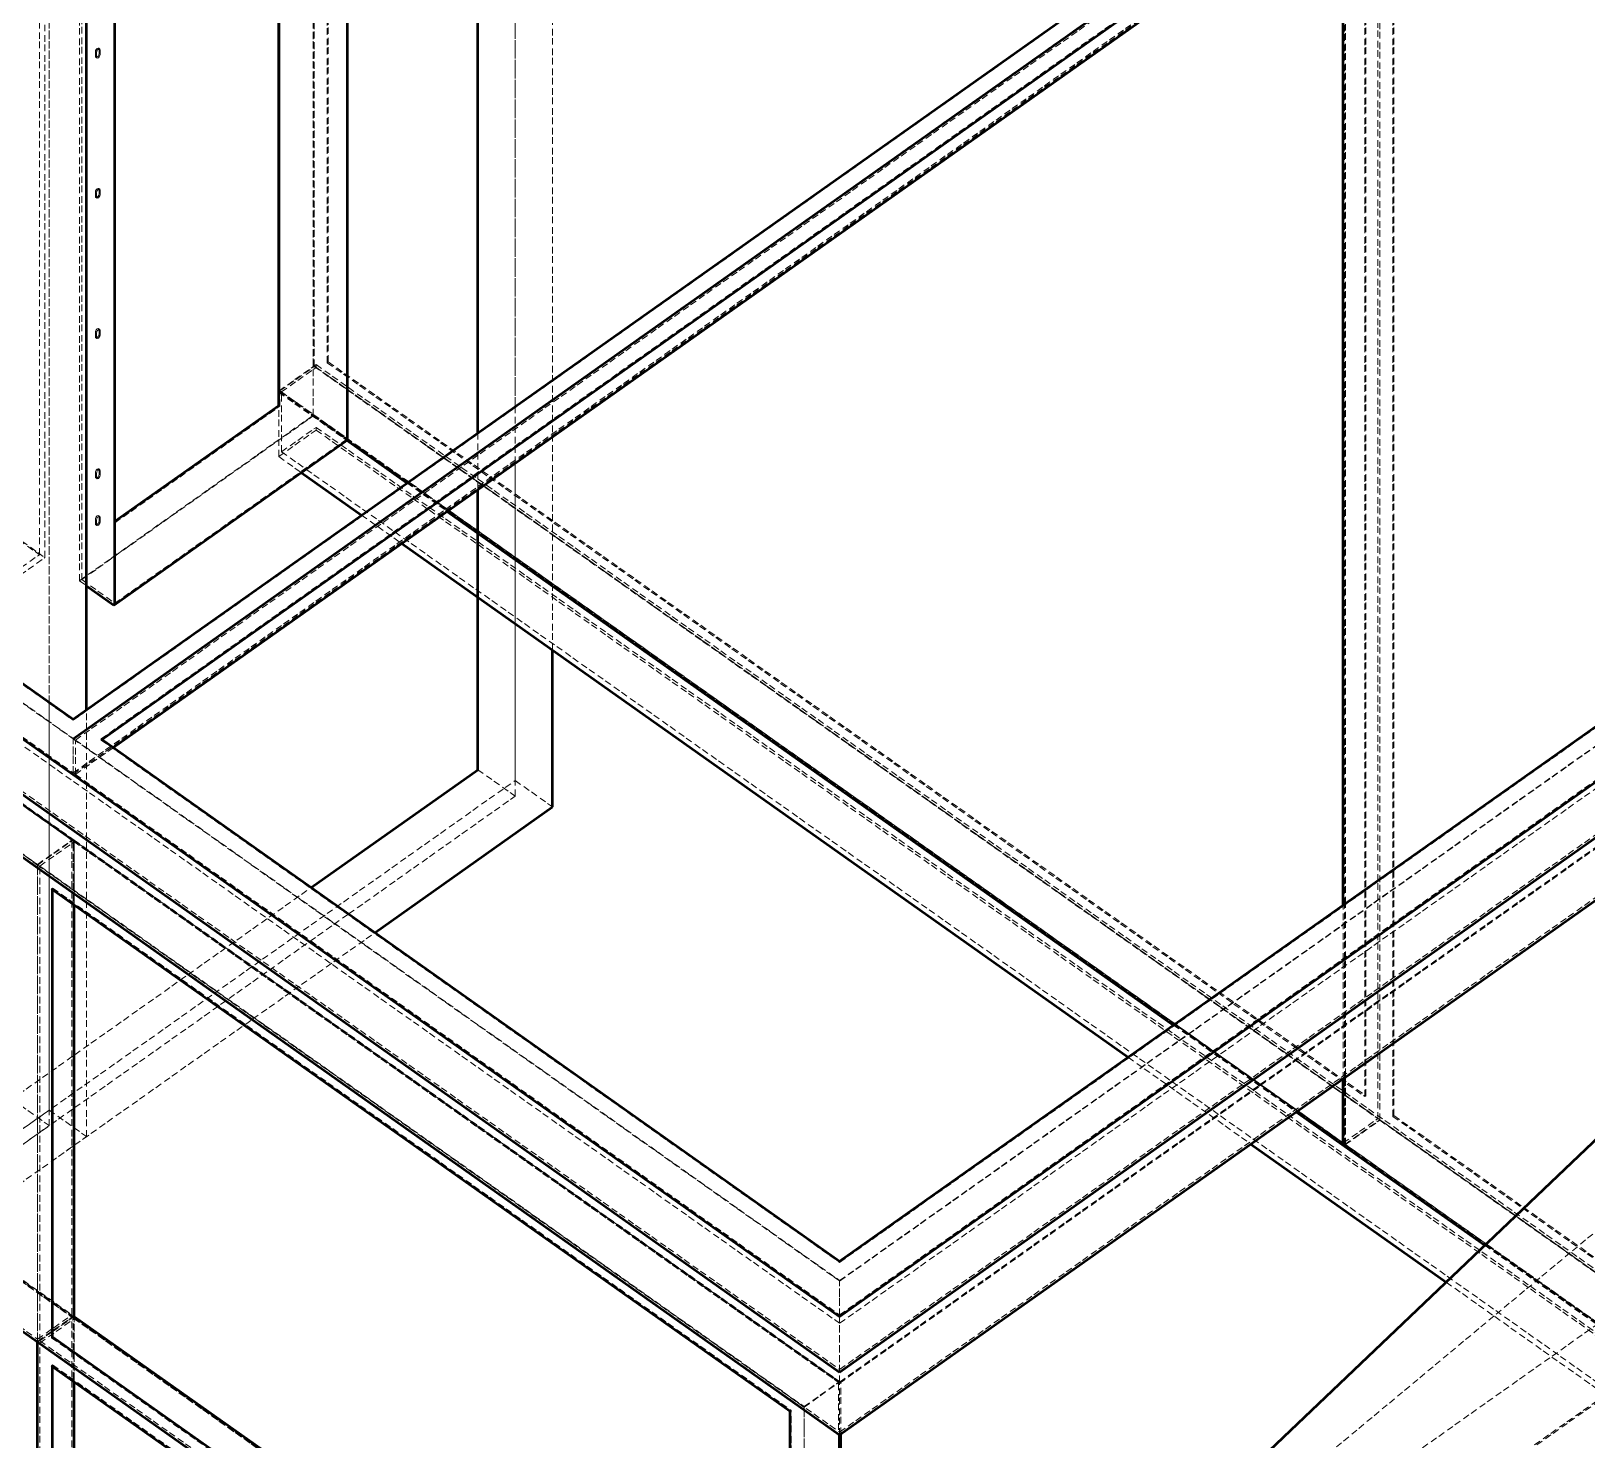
# Model space of a CAD drawing. Header units: millimetres. Extents: x 909 to 14018, y 345 to 10005.
# Drawn here: x 2345 to 3227, y 3002 to 3801 of the extents above; entities that cross this region are included whole.
import ezdxf

# ---------------------------------------------------------------- set-up
doc = ezdxf.new("R2010")
doc.units = ezdxf.units.MM
doc.linetypes.add('Hidden', pattern=[15, 5, -3, 5, -2])
for name, color, linetype, lineweight in [('Default', 7, 'Continuous', 50), ('Edges', 7, 'Hidden', 15), ('HiddenEdges', 2, 'Hidden', 15), ('HiddenSilhouettes', 2, 'Hidden', 15), ('Silhouettes', 7, 'Continuous', 50)]:
    doc.layers.add(name, color=color, linetype=linetype, lineweight=lineweight)

# ---------------------------------------------------------------- blocks, each defined once
blk = doc.blocks.new('Isometric')
at = {"layer": 'Edges'}
for points in [[(-494.1, 563.3), (-494.1, 1534.2)], [(-629.3, 311.7), (1039.4, 1491.7)], [(-2319.3, 1424.8), (-70.7, -165.2)], [(-668.6, 339.4), (-668.6, 1410.9)], [(-2319.3, 1377.4), (-70.7, -212.6)], [(-2267, 1377.4), (-70.7, -175.6)], [(-70.7, -165.2), (1753.6, 1124.8)], [(-70.7, -98.3), (1619.3, 1096.7)], [(-70.7, -212.6), (1753.6, 1077.4)], [(-70.7, -175.6), (1701.3, 1077.4)], [(-618.9, 475.1), (-494.1, 563.3)], [(-495, 563.9), (-494.1, 563.3)], [(-469, 555.9), (-443.8, 538.1)], [(-618.9, 414.3), (-443.8, 538.1)], [(-443.8, 539.3), (-396.8, 506.1)], [(-443.8, 538.5), (-397.4, 505.7)], [(-366.9, 484.1), (182.5, 95.7)], [(-344.4, 288.4), (-316.1, 268.4)], [(-70.2, -535.7), (696, 101)], [(275.3, 30), (418, -70.8)], [(312, 4.9), (418.5, -70.4)], [(-666, -136.6), (-649.7, -125.1)]]:
    blk.add_lwpolyline(points, dxfattribs=at)
for points in [[(-316.1, 563.2, 0), (-316.1, 1660.1, 0)], [(-443.8, 538.1, 0), (-443.8, 1569.8, 0)], [(-469, 555.9, 0), (-469, 1552, 0)], [(-619.7, 412.9, 0), (-619.7, 1445.4, 0)], [(311.1, 186.7, 0), (311.1, 963.6, 0)], [(312, 187.3, 0), (312, 964.2, 0)], [(-1456.6, 881.7, 0), (-650.5, 311.7, 0)], [(-618.9, 449.9, 0), (-469, 555.9, 0)], [(-316.1, 268.4, 0), (-316.1, 520.1, 0)], [(-366.3, 484.6, 0), (183.1, 96.1, 0)], [(-650.5, 284.8, 0), (-650.5, 311.7, 0)], [(-650.5, 311.7, 0), (-70.7, -98.3, 0)], [(-442.1, 179.3, 0), (-316.1, 268.4, 0)], [(-677.4, -144.3, 0), (-677.4, 214.3, 0)], [(-666.8, -141.2, 0), (-666.8, 198.2, 0)], [(311.1, 3.8, 0), (311.1, 55.3, 0)], [(311.1, 4.7, 0), (311.1, 55.3, 0)], [(312, 4.9, 0), (312, 55.9, 0)], [(275.9, 30.4, 0), (310.3, 6.1, 0)], [(-70.7, -125.2, 0), (-70.7, -98.3, 0)], [(-666.8, -141.2, 0), (-666, -140.6, 0)], [(-666.8, -141.2, 0), (-108.2, -536.2, 0)], [(-666.8, -1831.2, 0), (-666.8, -162.4, 0)], [(-70.7, -167.3, 0), (-70.7, -165.2, 0)], [(-70.7, -175.6, 0), (-70.7, -167.3, 0)], [(-97.6, -554.3, 0), (-97.6, -195.7, 0)], [(-70.7, -214.7, 0), (-70.7, -212.6, 0)]]:
    blk.add_polyline3d(points, dxfattribs=at)
at = {"layer": 'HiddenEdges'}
for points in [[(-468.1, 593.7), (-468.1, 2283.7)], [(-468.1, 593.3), (-468.1, 2281.6)], [(-469, 556.3), (-469, 1970.5)], [(-619.7, 475.7), (-619.7, 1837.9)], [(-650.5, 312), (1037.7, 1505.8)], [(-650.5, 325.8), (1018.2, 1505.8)], [(-650.5, 286), (1037.7, 1479.8)], [(-2262.7, 1375.3), (-70.7, -174.7)], [(-70.7, -98), (1617.6, 1095.8)], [(-70.7, -174.7), (1697.1, 1075.3)], [(-70.7, -124), (1617.6, 1069.8)], [(-1454.9, 880.8), (-650.5, 312)], [(-1435.4, 880.8), (-650.5, 325.8)], [(-1454.9, 854.8), (-650.5, 286)], [(-633.7, 831.4), (-633.5, 832.2)], [(-633.7, 831.4), (-633.7, 827.9)], [(-633.7, 827.9), (-633.5, 827.3)], [(-633.5, 832.2), (-633, 833.1)], [(-633, 833.1), (-632.3, 833.8)], [(-633, 833.1), (-632.2, 832.5)], [(-633, 827.1), (-632.2, 826.5)], [(-632.7, 826.7), (-632.2, 826.5)], [(-632.2, 826.5), (-631.4, 826.8)], [(-631.6, 834.1), (-631.1, 834)], [(-631.6, 834.1), (-630.7, 833.5)], [(-631.1, 829), (-630.2, 828.4)], [(-630.7, 827.5), (-630.2, 828.4)], [(-630.2, 833.4), (-630, 832.8)], [(-630, 829.3), (-630, 832.8)], [(-1481.8, 785.5), (-677.4, 216.7)], [(-633.7, 725.3), (-633.5, 726.2)], [(-633.7, 725.3), (-633.7, 721.8)], [(-633.7, 721.8), (-633.5, 721.2)], [(-633.5, 726.2), (-632.7, 725.6)], [(-633, 727), (-632.3, 727.7)], [(-633, 721.1), (-632.2, 720.5)], [(-632.7, 720.6), (-632.2, 720.5)], [(-632.3, 727.7), (-631.4, 727.1)], [(-632.3, 721.4), (-631.4, 720.8)], [(-632.2, 720.5), (-631.4, 720.8)], [(-631.6, 728), (-630.7, 727.4)], [(-631.6, 728), (-631.1, 727.9)], [(-631.4, 720.8), (-630.7, 721.5)], [(-630.2, 722.3), (-630, 723.2)], [(-630, 723.2), (-630, 726.7)], [(-70.7, -536.2), (1697.1, 713.8)], [(-633.7, 619.3), (-633.5, 620.1)], [(-633.7, 619.3), (-633.7, 615.7)], [(-633.5, 620.1), (-632.7, 619.5)], [(-633, 621), (-632.3, 621.7)], [(-632.7, 614.6), (-632.2, 614.4)], [(-632.2, 614.4), (-631.4, 614.7)], [(-631.6, 622), (-630.7, 621.4)], [(-631.1, 616.9), (-630.2, 616.3)], [(-630.7, 615.4), (-630.2, 616.3)], [(-630.2, 621.2), (-630, 620.7)], [(-630.2, 616.3), (-630, 617.1)], [(-630, 617.1), (-630, 620.7)], [(-495, 574.7), (-468.1, 593.7)], [(-492.9, 574.1), (-466.7, 592.6)], [(-458.3, 596.2), (326.5, 41.2)], [(-495, 573.8), (-494.1, 574.4)], [(-494.1, 574.9), (-443.8, 539.3)], [(-645.7, 431.3), (-469, 556.3)], [(-495, 525.2), (-466.7, 545.2)], [(-466.7, 545.2), (2319.3, -1424.8)], [(-633.7, 513.2), (-633.5, 514)], [(-633.7, 513.2), (-633.7, 509.7)], [(-633.7, 509.7), (-633.5, 509.1)], [(-633.5, 514), (-633, 514.9)], [(-633, 514.9), (-632.3, 515.6)], [(-632.7, 508.5), (-632.2, 508.3)], [(-632.3, 515.6), (-631.6, 515.9)], [(-631.6, 515.9), (-631.1, 515.8)], [(-631.4, 508.6), (-630.7, 509.3)], [(-630.2, 515.2), (-630, 514.6)], [(-630, 511.1), (-630, 514.6)], [(-396.8, 506.1), (-366.3, 484.6)], [(-397.4, 505.7), (-366.9, 484.1)], [(-633.7, 477.8), (-633.5, 478.7)], [(-633.7, 477.8), (-633.7, 474.3)], [(-633.5, 478.7), (-633, 479.6)], [(-633, 479.6), (-632.3, 480.3)], [(-633, 479.6), (-632.2, 479)], [(-633, 473.6), (-632.2, 473)], [(-632.7, 473.1), (-632.2, 473)], [(-632.2, 473), (-631.4, 473.3)], [(-631.6, 480.6), (-631.1, 480.4)], [(-631.4, 473.3), (-630.7, 474)], [(-631.1, 475.5), (-630.2, 474.9)], [(-630.2, 479.8), (-630, 479.2)], [(-630.2, 474.9), (-630, 475.7)], [(-630, 475.7), (-630, 479.2)], [(-691.6, 462), (-676, 451)], [(-644, 432.1), (-618.9, 449.9)], [(-1455.8, 443.2), (-651.4, -125.6)], [(-648.8, 310.8), (-70.7, -98)], [(-629.3, 310.8), (-70.7, -84.2)], [(-648.8, 284.8), (-70.7, -124)], [(-316.1, 280.2), (-287.8, 260.2)], [(-650.5, 234.5), (-649.7, 235.1)], [(-650.5, 234.5), (-70.7, -175.5)], [(-649.7, 233.9), (-71.6, -174.9)], [(-677.4, 216.3), (-97.6, -193.7)], [(-675.7, 215.5), (-97.6, -193.3)], [(-666, 198.8), (-107.3, -196.2)], [(182.5, 95.7), (275.3, 30)], [(-668.6, 30.9), (-640.3, 10.9)], [(338, 23.7), (1144.1, -546.3)], [(347.8, 26.2), (348.6, 26.8)], [(338, 23.3), (1142.4, -545.5)], [(312, 4.4), (1118.1, -565.6)], [(418.5, -70.4), (1116.4, -563.9)], [(-651.4, -1813.9), (-651.4, -125.6)], [(-650.5, -125.3), (-70.7, -535.3)], [(-650.5, -126.2), (-649.7, -125.6)], [(-650.5, -126.2), (-70.7, -536.2)], [(-675.7, -143.5), (-666, -136.6)], [(-677.4, -1832.3), (-677.4, -144)], [(-666, -161.8), (-107.3, -556.8)], [(-97.6, -193.7), (-70.7, -174.7)], [(-70.7, -175.5), (-69.9, -174.9)], [(-108.2, -196.8), (-107.3, -196.2)]]:
    blk.add_lwpolyline(points, dxfattribs=at)
for points in [[(-494.1, 574.4, 0), (-494.1, 2264.4, 0)], [(-458.3, 596.2, 0), (-458.3, 2265, 0)], [(-316.1, 280.2, 0), (-316.1, 2104.5, 0)], [(-668.6, 30.9, 0), (-668.6, 1855.2, 0)], [(327.4, 41.8, 0), (327.4, 1710.6, 0)], [(338, 23.3, 0), (338, 1711.6, 0)], [(347.8, 26.2, 0), (347.8, 1695, 0)], [(-70.7, -84.2, 0), (1598.1, 1095.8, 0)], [(-633.5, 832.2, 0), (-632.7, 831.6, 0)], [(-632.3, 833.8, 0), (-631.6, 834.1, 0)], [(-631.6, 828.1, 0), (-630.7, 827.5, 0)], [(-631.4, 826.8, 0), (-630.7, 827.5, 0)], [(-630.2, 828.4, 0), (-630, 829.3, 0)], [(-1456.6, 804.5, 0), (-650.5, 234.5, 0)], [(-1455.8, 803.9, 0), (-651.4, 235.1, 0)], [(-1483.5, 786.3, 0), (-677.4, 216.3, 0)], [(-633.5, 726.2, 0), (-633, 727, 0)], [(-632.3, 727.7, 0), (-631.6, 728, 0)], [(-630.7, 721.5, 0), (-630.2, 722.3, 0)], [(-630.2, 727.3, 0), (-630, 726.7, 0)], [(-633.7, 615.7, 0), (-633.5, 615.2, 0)], [(-633.5, 620.1, 0), (-633, 621, 0)], [(-632.3, 621.7, 0), (-631.6, 622, 0)], [(-631.6, 622, 0), (-631.1, 621.8, 0)], [(-631.4, 614.7, 0), (-630.7, 615.4, 0)], [(-494.1, 574.9, 0), (-468.1, 593.3, 0)], [(-468.1, 593.7, 0), (338, 23.7, 0)], [(-468.1, 593.3, 0), (336.3, 24.5, 0)], [(-466.7, 592.6, 0), (-466.7, 594.7, 0)], [(-466.7, 592.6, 0), (2319.3, -1377.4, 0)], [(-458.3, 596.2, 0), (-457.5, 596.8, 0)], [(-495, 574.7, 0), (-443.8, 538.5, 0)], [(-494.1, 574.4, 0), (312, 4.4, 0)], [(-492.9, 574.1, 0), (2267, -1377.4, 0)], [(-492.9, 528.8, 0), (-492.9, 574.1, 0)], [(-469, 556.3, 0), (-442.9, 537.9, 0)], [(-316.1, 520.1, 0), (-316.1, 563.2, 0)], [(-466.7, 545.2, 0), (-466.7, 547.3, 0)], [(-632.3, 515.6, 0), (-631.4, 515, 0)], [(-632.3, 509.2, 0), (-631.4, 508.6, 0)], [(-632.2, 508.3, 0), (-631.4, 508.6, 0)], [(-630.7, 509.3, 0), (-630.2, 510.2, 0)], [(-630.2, 510.2, 0), (-630, 511.1, 0)], [(-633.7, 474.3, 0), (-633.5, 473.7, 0)], [(-632.3, 480.3, 0), (-631.6, 480.6, 0)], [(-630.7, 474, 0), (-630.2, 474.9, 0)], [(-689.4, 461.3, 0), (-671.8, 448.8, 0)], [(-1456.6, 444.7, 0), (-650.5, -125.3, 0)], [(-1455.8, 444.4, 0), (-649.7, -125.6, 0)], [(-1481.8, 424.8, 0), (-677.4, -144, 0)], [(-668.6, 19.2, 0), (-668.6, 339.4, 0)], [(-650.5, 325.8, 0), (-650.5, 326.7, 0)], [(-650.5, 286, 0), (-650.5, 312, 0)], [(-1082.9, -262.1, 0), (-316.1, 280.2, 0)], [(-677.4, 216.7, 0), (-651.4, 235.1, 0)], [(-651.4, -123.9, 0), (-651.4, 235.1, 0)], [(-650.5, -125.3, 0), (-650.5, 235.3, 0)], [(-649.7, -125.6, 0), (-649.7, 235.1, 0)], [(-677.4, -142.3, 0), (-677.4, 216.7, 0)], [(-677.4, 214.3, 0), (-677.4, 216.3, 0)], [(-869.7, -123.1, 0), (-442.1, 179.3, 0)], [(311.1, 55.3, 0), (311.1, 186.7, 0)], [(312, 55.9, 0), (312, 187.3, 0)], [(183.1, 96.1, 0), (275.9, 30.4, 0)], [(311.1, 55.3, 0), (311.1, 84.8, 0)], [(-696.9, 39.2, 0), (-668.6, 19.2, 0)], [(-1435.4, -511.3, 0), (-668.6, 30.9, 0)], [(347.8, 26.2, 0), (1132.6, -528.8, 0)], [(-695.7, 0, 0), (-668.6, 19.2, 0)], [(312, 4.9, 0), (338, 23.3, 0)], [(418, -70.8, 0), (1228.6, -644.1, 0)], [(-70.7, -84.2, 0), (-70.7, -83.3, 0)], [(-70.7, -124, 0), (-70.7, -98, 0)], [(-677.4, -144, 0), (-651.4, -125.6, 0)], [(-649.7, -1815.6, 0), (-649.7, -125.6, 0)], [(-649.7, -126.8, 0), (-71.6, -535.6, 0)], [(-70.7, -174.7, 0), (-70.7, -125.2, 0)], [(-70.7, -167.3, 0), (-70.7, -130.3, 0)], [(-675.7, -145.2, 0), (-97.6, -554, 0)], [(-97.6, -193.3, 0), (-71.6, -174.9, 0)], [(-71.6, -533.9, 0), (-71.6, -174.9, 0)], [(-107.3, -535.6, 0), (-107.3, -196.2, 0)], [(-97.6, -552.3, 0), (-97.6, -193.3, 0)], [(-97.6, -195.7, 0), (-97.6, -193.7, 0)]]:
    blk.add_polyline3d(points, dxfattribs=at)
at = {"layer": 'HiddenSilhouettes'}
for points in [[(-648.8, 310.8), (1039.4, 1504.6)], [(-2267, 1422.7), (-70.7, -130.3)], [(-70.7, -130.3), (1701.3, 1122.7)], [(-633.5, 827.3), (-633, 827.1)], [(-633.5, 827.3), (-632.7, 826.7)], [(-633, 827.1), (-632.3, 827.4)], [(-632.9, 830.8), (-632.7, 831.6)], [(-632.9, 827.3), (-632.9, 830.8)], [(-632.9, 827.3), (-632.7, 826.7)], [(-632.2, 832.5), (-631.4, 833.2)], [(-631.1, 834), (-630.9, 833.4)], [(-631.1, 834), (-630.2, 833.4)], [(-631.1, 829), (-630.9, 829.9)], [(-630.9, 829.9), (-630.9, 833.4)], [(-1455.8, 805.1), (-649.7, 235.1)], [(-633.5, 721.2), (-633, 721.1)], [(-633.5, 721.2), (-632.7, 720.6)], [(-632.9, 724.7), (-632.7, 725.6)], [(-632.9, 721.2), (-632.9, 724.7)], [(-632.9, 721.2), (-632.7, 720.6)], [(-632.2, 726.4), (-631.4, 727.1)], [(-631.1, 727.9), (-630.9, 727.3)], [(-631.1, 722.9), (-630.9, 723.8)], [(-630.9, 723.8), (-630.9, 727.3)], [(-630.7, 727.4), (-630.2, 727.3)], [(-633.5, 615.2), (-633, 615)], [(-633.5, 615.2), (-632.7, 614.6)], [(-633, 615), (-632.3, 615.3)], [(-632.9, 618.7), (-632.7, 619.5)], [(-632.9, 615.1), (-632.9, 618.7)], [(-631.6, 616), (-631.1, 616.9)], [(-631.1, 621.8), (-630.9, 621.3)], [(-631.1, 621.8), (-630.2, 621.2)], [(-631.1, 616.9), (-630.9, 617.7)], [(-630.9, 617.7), (-630.9, 621.3)], [(-495, 574.7), (-466.7, 594.7)], [(-466.7, 594.7), (2289.6, -1354.3)], [(-492.9, 528.8), (-466.7, 547.3)], [(-492.9, 528.8), (2267, -1422.7)], [(-633.5, 509.1), (-633, 508.9)], [(-633.5, 509.1), (-632.7, 508.5)], [(-633, 508.9), (-632.3, 509.2)], [(-632.9, 512.6), (-632.7, 513.4)], [(-632.9, 509.1), (-632.9, 512.6)], [(-632.9, 509.1), (-632.7, 508.5)], [(-632.3, 509.2), (-631.6, 509.9)], [(-631.1, 515.8), (-630.2, 515.2)], [(-631.1, 515.8), (-630.9, 515.2)], [(-631.1, 510.8), (-630.9, 511.7)], [(-630.9, 511.7), (-630.9, 515.2)], [(-630.7, 515.3), (-630.2, 515.2)], [(-398, 505.3), (-367.5, 483.7)], [(-633, 473.6), (-632.3, 473.9)], [(-632.9, 477.2), (-632.7, 478.1)], [(-632.9, 473.7), (-632.9, 477.2)], [(-632.9, 473.7), (-632.7, 473.1)], [(-632.3, 473.9), (-631.6, 474.6)], [(-632.2, 479), (-631.4, 479.7)], [(-631.4, 479.7), (-630.7, 480)], [(-631.1, 480.4), (-630.2, 479.8)], [(-631.1, 480.4), (-630.9, 479.8)], [(-631.1, 475.5), (-630.9, 476.3)], [(-630.9, 476.3), (-630.9, 479.8)], [(-619.7, 475.7), (-618.9, 476.3)], [(-619.7, 475.7), (-618.9, 475.1)], [(-432.4, 480.9), (-401.9, 459.4)], [(-2086, -546), (-676, 451)], [(-696.9, 431.1), (-671.8, 448.8)], [(-1456.6, 443.8), (-650.5, -126.2)], [(-1481.8, 426.5), (-677.4, -142.3)], [(-644, 432.1), (-618.9, 414.3)], [(-648.8, 284.8), (-620.1, 305.1)], [(-677.4, 216.3), (-650.5, 235.3)], [(-869.7, -151.3), (-422.1, 165.2)], [(147.5, 70.9), (240.3, 5.3)], [(326.5, 41.2), (327.4, 41.8)], [(311.1, 4.7), (338, 23.7)], [(348.6, 26.8), (1133.5, -528.2)], [(-655.7, 0), (-640.3, 10.9)], [(311.1, 3.8), (312, 4.4)], [(417.4, -71.3), (1117.2, -566.2)], [(388.1, -99.2), (1228.6, -693.6)], [(-677.4, -144.3), (-650.5, -125.3)], [(-650.5, -1815.3), (-650.5, -125.3)], [(-675.7, -143.5), (-97.6, -552.3)], [(-666.8, -162.4), (-666, -161.8)], [(456.7, -222.2), (501.7, -190.4)]]:
    blk.add_lwpolyline(points, dxfattribs=at)
for points in [[(-457.5, 596.8, 0), (-457.5, 2265.6, 0)], [(-287.8, 378.7, 0), (-287.8, 2084.5, 0)], [(-676, 451, 0), (-676, 1860.9, 0)], [(-671.8, 448.8, 0), (-671.8, 1853, 0)], [(-645.7, 431.3, 0), (-645.7, 1845.5, 0)], [(-644, 432.1, 0), (-644, 1844.7, 0)], [(326.5, 41.2, 0), (326.5, 1710, 0)], [(336.3, 24.5, 0), (336.3, 1712.8, 0)], [(348.6, 26.8, 0), (348.6, 1695.6, 0)], [(-650.5, 284.8, 0), (1039.4, 1479.8, 0)], [(-632.7, 831.6, 0), (-632.2, 832.5, 0)], [(-632.3, 827.4, 0), (-631.6, 828.1, 0)], [(-631.6, 828.1, 0), (-631.1, 829, 0)], [(-631.4, 833.2, 0), (-630.7, 833.5, 0)], [(-630.7, 833.5, 0), (-630.2, 833.4, 0)], [(-1456.6, 805.3, 0), (-650.5, 235.3, 0)], [(-633, 721.1, 0), (-632.3, 721.4, 0)], [(-632.7, 725.6, 0), (-632.2, 726.4, 0)], [(-632.3, 721.4, 0), (-631.6, 722.1, 0)], [(-631.6, 722.1, 0), (-631.1, 722.9, 0)], [(-631.4, 727.1, 0), (-630.7, 727.4, 0)], [(-631.1, 727.9, 0), (-630.2, 727.3, 0)], [(-632.9, 615.1, 0), (-632.7, 614.6, 0)], [(-632.7, 619.5, 0), (-632.2, 620.4, 0)], [(-632.3, 615.3, 0), (-631.6, 616, 0)], [(-632.2, 620.4, 0), (-631.4, 621.1, 0)], [(-631.4, 621.1, 0), (-630.7, 621.4, 0)], [(-630.7, 621.4, 0), (-630.2, 621.2, 0)], [(-457.5, 596.8, 0), (327.4, 41.8, 0)], [(-495, 525.2, 0), (-495, 574.7, 0)], [(-495, 573.8, 0), (-443.5, 537.5, 0)], [(-466.7, 547.3, 0), (2287.3, -1400.1, 0)], [(-344.4, 500.1, 0), (-344.4, 543.2, 0)], [(-495, 525.2, 0), (-477.9, 513.1, 0)], [(-632.7, 513.4, 0), (-632.2, 514.3, 0)], [(-632.2, 514.3, 0), (-631.4, 515, 0)], [(-631.6, 509.9, 0), (-631.1, 510.8, 0)], [(-631.4, 515, 0), (-630.7, 515.3, 0)], [(-633.5, 473.7, 0), (-632.7, 473.1, 0)], [(-633.5, 473.7, 0), (-633, 473.6, 0)], [(-632.7, 478.1, 0), (-632.2, 479, 0)], [(-631.6, 474.6, 0), (-631.1, 475.5, 0)], [(-630.7, 480, 0), (-630.2, 479.8, 0)], [(-645.7, 431.3, 0), (-640.3, 427.4, 0)], [(-640.3, 10.9, 0), (-640.3, 333.9, 0)], [(-648.8, 284.8, 0), (-648.8, 310.8, 0)], [(-629.3, 310.8, 0), (-629.3, 311.7, 0)], [(-629.3, 310.8, 0), (-628.7, 311.2, 0)], [(-675.7, 215.5, 0), (-649.7, 233.9, 0)], [(-650.5, 235.3, 0), (-70.7, -174.7, 0)], [(-650.5, -126.2, 0), (-650.5, 234.5, 0)], [(-649.7, 235.1, 0), (-69.9, -174.9, 0)], [(-649.7, 186.1, 0), (-649.7, 233.9, 0)], [(-675.7, -143.5, 0), (-675.7, 215.5, 0)], [(-869.7, -83.1, 0), (-470.4, 199.3, 0)], [(-666.8, 198.2, 0), (-666, 198.8, 0)], [(-666, 197.6, 0), (-666, 198.8, 0)], [(310.3, 54.7, 0), (310.3, 186.1, 0)], [(181.9, 95.3, 0), (274.7, 29.6, 0)], [(312, 4.4, 0), (312, 84.8, 0)], [(310.3, 6.1, 0), (336.3, 24.5, 0)], [(-688, -98, 0), (-651.4, -123.9, 0)], [(-677.4, -142.3, 0), (-651.4, -123.9, 0)], [(-675.7, -145.2, 0), (-649.7, -126.8, 0)], [(-649.7, -125.6, 0), (-69.9, -535.6, 0)], [(-649.7, -174.5, 0), (-649.7, -126.8, 0)], [(-675.7, -1833.5, 0), (-675.7, -145.2, 0)], [(-666, -163, 0), (-666, -161.8, 0)], [(-70.7, -214.7, 0), (-70.7, -174.7, 0)], [(-69.9, -214.1, 0), (-69.9, -174.9, 0)], [(455, -222.2, 0), (501.7, -189.2, 0)]]:
    blk.add_polyline3d(points, dxfattribs=at)
at = {"layer": 'Silhouettes'}
for points in [[(-495, 563.9), (-495, 1533.6)], [(-650.5, 326.7), (1018.2, 1506.7)], [(-628.7, 311.2), (1039.4, 1490.8)], [(-618.9, 414.3), (-618.9, 1446)], [(-2319.3, 1422.7), (-70.7, -167.3)], [(-2319.3, 1375.3), (-70.7, -214.7)], [(-70.7, -125.2), (1697.1, 1124.8)], [(-70.7, -167.3), (1753.6, 1122.7)], [(-70.7, -83.3), (1598.1, 1096.7)], [(-1435.4, 881.7), (-650.5, 326.7)], [(-1159.7, 644.8), (-70.7, -125.2)], [(-619.7, 412.9), (-442.9, 537.9)], [(-443.5, 537.5), (-398, 505.3)], [(-477.9, 513.1), (-432.4, 480.9)], [(-367.5, 483.7), (181.9, 95.3)], [(-401.9, 459.4), (147.5, 70.9)], [(-1483.5, 425.7), (-677.4, -144.3)], [(-640.3, 427.4), (-619.7, 412.9)], [(-629.3, 311.7), (-70.7, -83.3)], [(-650.5, 284.8), (-607.7, 254.5)], [(-470.4, 199.3), (-344.4, 288.4)], [(-70.2, -535.7), (786.8, 280.4)], [(274.7, 29.6), (311.1, 3.8)], [(240.3, 5.3), (388.1, -99.2)], [(-677.4, -1834.3), (-677.4, -144.3)], [(-677.4, -144.3), (-97.6, -554.3)], [(-666.8, -162.4), (-108.2, -557.4)], [(-649.7, -1815.1), (-649.7, -174.5)]]:
    blk.add_lwpolyline(points, dxfattribs=at)
for points in [[(-344.4, 543.2, 0), (-344.4, 1640.1, 0)], [(-442.9, 537.9, 0), (-442.9, 1570.4, 0)], [(-650.5, 311.7, 0), (1039.4, 1506.7, 0)], [(-620.1, 305.1, 0), (1039.4, 1478.6, 0)], [(-640.3, 333.9, 0), (-640.3, 1430.9, 0)], [(-70.7, -214.7, 0), (1753.6, 1075.3, 0)], [(310.3, 186.1, 0), (310.3, 963, 0)], [(-618.9, 476.3, 0), (-495, 563.9, 0)], [(-344.4, 288.4, 0), (-344.4, 500.1, 0)], [(-287.8, 260.2, 0), (-287.8, 378.7, 0)], [(-422.1, 165.2, 0), (-287.8, 260.2, 0)], [(-666.8, 198.2, 0), (-108.2, -196.8, 0)], [(-666, -140.6, 0), (-666, 197.6, 0)], [(-649.7, -125.1, 0), (-649.7, 186.1, 0)], [(310.3, 6.1, 0), (310.3, 54.7, 0)], [(311.1, 4.7, 0), (317.8, 0, 0)], [(311.1, 3.8, 0), (417.4, -71.3, 0)], [(-649.7, -125.1, 0), (-108.2, -508, 0)], [(-666, -140.6, 0), (-108.2, -535, 0)], [(-666, -1830.6, 0), (-666, -163, 0)], [(-108.2, -536.2, 0), (-108.2, -196.8, 0)], [(-70.7, -535.3, 0), (-70.7, -214.7, 0)], [(-69.9, -535.4, 0), (-69.9, -214.1, 0)]]:
    blk.add_polyline3d(points, dxfattribs=at)
blk.add_polyline3d([(-618.9, 475.1, 0)], close=True, dxfattribs=at)

msp = doc.modelspace()

# ---------------------------------------------------------------- block references
at = {"layer": 'Default', "xscale": 0.75, "yscale": 0.75, "zscale": 0.75}
msp.add_blockref('Isometric', (2856.5, 3166), dxfattribs=at)

doc.saveas('drawing.dxf')
